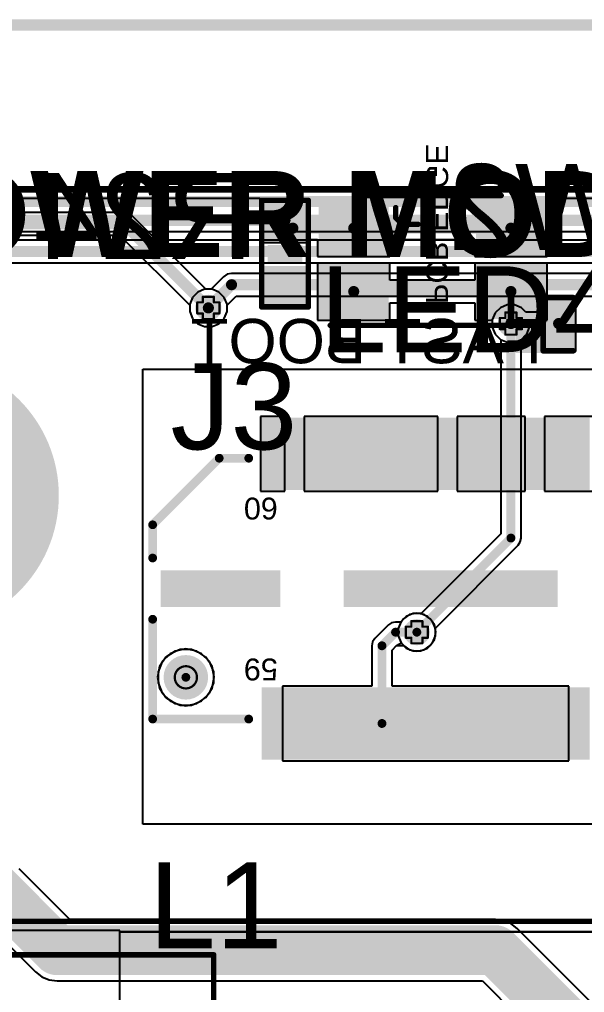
# Model space of a CAD drawing. Header units: inches. Extents: x -1 to 13, y -1.6 to 0.5.
# Drawn here: x 0.087 to 0.596, y -0.448 to 0.429 of the extents above; entities that cross this region are included whole.
import ezdxf

# ---------------------------------------------------------------- set-up
doc = ezdxf.new("R2010")
doc.units = ezdxf.units.IN
doc.header["$MEASUREMENT"] = 0
for name, color, linetype in [('Board_outline', 216, 'Continuous'), ('Bottom Layer', 5, 'Continuous'), ('Bottom Overlay', 54, 'Continuous'), ('Bottom Paste', 16, 'Continuous'), ('Bottom Solder', 6, 'Continuous'), ('Dimensions', 6, 'Continuous'), ('Drill Drawing', 1, 'Continuous'), ('Multi-Layer', 9, 'Continuous'), ('Pad Holes', 156, 'Continuous'), ('Top Glue Points', 56, 'Continuous'), ('Top Layer', 1, 'Continuous'), ('Top Overlay', 2, 'Continuous'), ('Top Paste', 8, 'Continuous'), ('Top Solder', 216, 'Continuous'), ('Via Holes', 16, 'Continuous')]:
    doc.layers.add(name, color=color, linetype=linetype)
doc.styles.add('Arial', font='', dxfattribs={"height": 0.2})
doc.styles.add('Arial_Bold', font='', dxfattribs={"height": 0.2})
doc.styles.get('Arial').set_extended_font_data('Arial')
doc.styles.get('Arial_Bold').set_extended_font_data('Arial', bold=True)

# ---------------------------------------------------------------- blocks, each defined once
blk = doc.blocks.new('SPACER_4')
at = {"layer": 'Bottom Layer'}
h = blk.add_hatch(color=5, dxfattribs=at)
edge = h.paths.add_edge_path()
edge.add_arc((0, 0), 0.11811, 0, 360)
at = {"layer": 'Bottom Solder'}
h = blk.add_hatch(color=6, dxfattribs=at)
edge = h.paths.add_edge_path()
edge.add_arc((0, 0), 0.12211, 0, 360)
at = {"layer": 'Multi-Layer'}
h = blk.add_hatch(color=9, dxfattribs=at)
edge = h.paths.add_edge_path()
edge.add_arc((0, 0), 0.11811, 0, 360)
at = {"layer": 'Pad Holes'}
h = blk.add_hatch(color=7, dxfattribs=at)
edge = h.paths.add_edge_path()
edge.add_arc((0, 0), 0.07283, 0, 360)
at = {"layer": 'Top Layer'}
h = blk.add_hatch(color=1, dxfattribs=at)
edge = h.paths.add_edge_path()
edge.add_arc((0, 0), 0.11811, 0, 360)
at = {"layer": 'Top Solder'}
h = blk.add_hatch(color=216, dxfattribs=at)
edge = h.paths.add_edge_path()
edge.add_arc((0, 0), 0.12211, 0, 360)
blk = doc.blocks.new('QTH_030_01_L_D_A_K_TR_8')
at = {"layer": 'Bottom Solder'}
h = blk.add_hatch(color=6, dxfattribs=at)
edge = h.paths.add_edge_path()
edge.add_arc((0.36378, 0.07992), 0.004, 0, 360)
at = {"layer": 'Pad Holes'}
h = blk.add_hatch(color=7, dxfattribs=at)
edge = h.paths.add_edge_path()
edge.add_arc((0.36378, 0.07992), 0.02008, 0, 360)
at = {"layer": 'Top Layer'}
for points in [[(0.00384, 0.15004), (0.01585, 0.15004), (0.01585, 0.09295), (0.00384, 0.09295)], [(0.02352, 0.15004), (0.03553, 0.15004), (0.03553, 0.09295), (0.02352, 0.09295)], [(0.04321, 0.15004), (0.05522, 0.15004), (0.05522, 0.09295), (0.04321, 0.09295)], [(0.06289, 0.15004), (0.0749, 0.15004), (0.0749, 0.09295), (0.06289, 0.09295)], [(0.08258, 0.15004), (0.09459, 0.15004), (0.09459, 0.09295), (0.08258, 0.09295)], [(0.10226, 0.15004), (0.11427, 0.15004), (0.11427, 0.09295), (0.10226, 0.09295)], [(0.12195, 0.15004), (0.13396, 0.15004), (0.13396, 0.09295), (0.12195, 0.09295)], [(0.14163, 0.15004), (0.15364, 0.15004), (0.15364, 0.09295), (0.14163, 0.09295)], [(0.16132, 0.15004), (0.17333, 0.15004), (0.17333, 0.09295), (0.16132, 0.09295)], [(0.181, 0.15004), (0.19301, 0.15004), (0.19301, 0.09295), (0.181, 0.09295)], [(0.20069, 0.15004), (0.2127, 0.15004), (0.2127, 0.09295), (0.20069, 0.09295)], [(0.22037, 0.15004), (0.23238, 0.15004), (0.23238, 0.09295), (0.22037, 0.09295)], [(0.24006, 0.15004), (0.25207, 0.15004), (0.25207, 0.09295), (0.24006, 0.09295)], [(0.25974, 0.15004), (0.27175, 0.15004), (0.27175, 0.09295), (0.25974, 0.09295)], [(0.27943, 0.15004), (0.29144, 0.15004), (0.29144, 0.09295), (0.27943, 0.09295)], [(0.03248, 0.0126), (0.21752, 0.0126), (0.21752, -0.0126), (0.03248, -0.0126)], [(0.28248, 0.0126), (0.38248, 0.0126), (0.38248, -0.0126), (0.28248, -0.0126)], [(0.00384, -0.09295), (0.01585, -0.09295), (0.01585, -0.15004), (0.00384, -0.15004)], [(0.02352, -0.09295), (0.03553, -0.09295), (0.03553, -0.15004), (0.02352, -0.15004)], [(0.04321, -0.09295), (0.05522, -0.09295), (0.05522, -0.15004), (0.04321, -0.15004)], [(0.06289, -0.09295), (0.0749, -0.09295), (0.0749, -0.15004), (0.06289, -0.15004)], [(0.08258, -0.09295), (0.09459, -0.09295), (0.09459, -0.15004), (0.08258, -0.15004)], [(0.10226, -0.09295), (0.11427, -0.09295), (0.11427, -0.15004), (0.10226, -0.15004)], [(0.12195, -0.09295), (0.13396, -0.09295), (0.13396, -0.15004), (0.12195, -0.15004)], [(0.14163, -0.09295), (0.15364, -0.09295), (0.15364, -0.15004), (0.14163, -0.15004)], [(0.16132, -0.09295), (0.17333, -0.09295), (0.17333, -0.15004), (0.16132, -0.15004)], [(0.181, -0.09295), (0.19301, -0.09295), (0.19301, -0.15004), (0.181, -0.15004)], [(0.20069, -0.09295), (0.2127, -0.09295), (0.2127, -0.15004), (0.20069, -0.15004)], [(0.22037, -0.09295), (0.23238, -0.09295), (0.23238, -0.15004), (0.22037, -0.15004)], [(0.24006, -0.09295), (0.25207, -0.09295), (0.25207, -0.15004), (0.24006, -0.15004)], [(0.25974, -0.09295), (0.27175, -0.09295), (0.27175, -0.15004), (0.25974, -0.15004)], [(0.27943, -0.09295), (0.29144, -0.09295), (0.29144, -0.15004), (0.27943, -0.15004)]]:
    blk.add_hatch(color=1, dxfattribs=at).paths.add_polyline_path(points)
at = {"layer": 'Top Paste'}
for points in [[(0.00384, 0.15004), (0.01585, 0.15004), (0.01585, 0.09295), (0.00384, 0.09295)], [(0.02352, 0.15004), (0.03553, 0.15004), (0.03553, 0.09295), (0.02352, 0.09295)], [(0.04321, 0.15004), (0.05522, 0.15004), (0.05522, 0.09295), (0.04321, 0.09295)], [(0.06289, 0.15004), (0.0749, 0.15004), (0.0749, 0.09295), (0.06289, 0.09295)], [(0.08258, 0.15004), (0.09459, 0.15004), (0.09459, 0.09295), (0.08258, 0.09295)], [(0.10226, 0.15004), (0.11427, 0.15004), (0.11427, 0.09295), (0.10226, 0.09295)], [(0.12195, 0.15004), (0.13396, 0.15004), (0.13396, 0.09295), (0.12195, 0.09295)], [(0.14163, 0.15004), (0.15364, 0.15004), (0.15364, 0.09295), (0.14163, 0.09295)], [(0.16132, 0.15004), (0.17333, 0.15004), (0.17333, 0.09295), (0.16132, 0.09295)], [(0.181, 0.15004), (0.19301, 0.15004), (0.19301, 0.09295), (0.181, 0.09295)], [(0.20069, 0.15004), (0.2127, 0.15004), (0.2127, 0.09295), (0.20069, 0.09295)], [(0.22037, 0.15004), (0.23238, 0.15004), (0.23238, 0.09295), (0.22037, 0.09295)], [(0.24006, 0.15004), (0.25207, 0.15004), (0.25207, 0.09295), (0.24006, 0.09295)], [(0.25974, 0.15004), (0.27175, 0.15004), (0.27175, 0.09295), (0.25974, 0.09295)], [(0.27943, 0.15004), (0.29144, 0.15004), (0.29144, 0.09295), (0.27943, 0.09295)], [(0.03248, 0.0126), (0.21752, 0.0126), (0.21752, -0.0126), (0.03248, -0.0126)], [(0.28248, 0.0126), (0.38248, 0.0126), (0.38248, -0.0126), (0.28248, -0.0126)], [(0.00384, -0.09295), (0.01585, -0.09295), (0.01585, -0.15004), (0.00384, -0.15004)], [(0.02352, -0.09295), (0.03553, -0.09295), (0.03553, -0.15004), (0.02352, -0.15004)], [(0.04321, -0.09295), (0.05522, -0.09295), (0.05522, -0.15004), (0.04321, -0.15004)], [(0.06289, -0.09295), (0.0749, -0.09295), (0.0749, -0.15004), (0.06289, -0.15004)], [(0.08258, -0.09295), (0.09459, -0.09295), (0.09459, -0.15004), (0.08258, -0.15004)], [(0.10226, -0.09295), (0.11427, -0.09295), (0.11427, -0.15004), (0.10226, -0.15004)], [(0.12195, -0.09295), (0.13396, -0.09295), (0.13396, -0.15004), (0.12195, -0.15004)], [(0.14163, -0.09295), (0.15364, -0.09295), (0.15364, -0.15004), (0.14163, -0.15004)], [(0.16132, -0.09295), (0.17333, -0.09295), (0.17333, -0.15004), (0.16132, -0.15004)], [(0.181, -0.09295), (0.19301, -0.09295), (0.19301, -0.15004), (0.181, -0.15004)], [(0.20069, -0.09295), (0.2127, -0.09295), (0.2127, -0.15004), (0.20069, -0.15004)], [(0.22037, -0.09295), (0.23238, -0.09295), (0.23238, -0.15004), (0.22037, -0.15004)], [(0.24006, -0.09295), (0.25207, -0.09295), (0.25207, -0.15004), (0.24006, -0.15004)], [(0.25974, -0.09295), (0.27175, -0.09295), (0.27175, -0.15004), (0.25974, -0.15004)], [(0.27943, -0.09295), (0.29144, -0.09295), (0.29144, -0.15004), (0.27943, -0.15004)]]:
    blk.add_hatch(color=8, dxfattribs=at).paths.add_polyline_path(points)
at = {"layer": 'Top Solder'}
for points in [[(-0.00016, 0.15404), (0.01985, 0.15404), (0.01985, 0.08895), (-0.00016, 0.08895)], [(0.01952, 0.15404), (0.03953, 0.15404), (0.03953, 0.08895), (0.01952, 0.08895)], [(0.03921, 0.15404), (0.05922, 0.15404), (0.05922, 0.08895), (0.03921, 0.08895)], [(0.05889, 0.15404), (0.0789, 0.15404), (0.0789, 0.08895), (0.05889, 0.08895)], [(0.07858, 0.15404), (0.09859, 0.15404), (0.09859, 0.08895), (0.07858, 0.08895)], [(0.09826, 0.15404), (0.11827, 0.15404), (0.11827, 0.08895), (0.09826, 0.08895)], [(0.11795, 0.15404), (0.13796, 0.15404), (0.13796, 0.08895), (0.11795, 0.08895)], [(0.13763, 0.15404), (0.15764, 0.15404), (0.15764, 0.08895), (0.13763, 0.08895)], [(0.15732, 0.15404), (0.17733, 0.15404), (0.17733, 0.08895), (0.15732, 0.08895)], [(0.177, 0.15404), (0.19701, 0.15404), (0.19701, 0.08895), (0.177, 0.08895)], [(0.19669, 0.15404), (0.2167, 0.15404), (0.2167, 0.08895), (0.19669, 0.08895)], [(0.21637, 0.15404), (0.23638, 0.15404), (0.23638, 0.08895), (0.21637, 0.08895)], [(0.23606, 0.15404), (0.25607, 0.15404), (0.25607, 0.08895), (0.23606, 0.08895)], [(0.25574, 0.15404), (0.27575, 0.15404), (0.27575, 0.08895), (0.25574, 0.08895)], [(0.27543, 0.15404), (0.29544, 0.15404), (0.29544, 0.08895), (0.27543, 0.08895)], [(0.02848, 0.0166), (0.22152, 0.0166), (0.22152, -0.0166), (0.02848, -0.0166)], [(0.27848, 0.0166), (0.38648, 0.0166), (0.38648, -0.0166), (0.27848, -0.0166)], [(-0.00016, -0.08895), (0.01985, -0.08895), (0.01985, -0.15404), (-0.00016, -0.15404)], [(0.01952, -0.08895), (0.03953, -0.08895), (0.03953, -0.15404), (0.01952, -0.15404)], [(0.03921, -0.08895), (0.05922, -0.08895), (0.05922, -0.15404), (0.03921, -0.15404)], [(0.05889, -0.08895), (0.0789, -0.08895), (0.0789, -0.15404), (0.05889, -0.15404)], [(0.07858, -0.08895), (0.09859, -0.08895), (0.09859, -0.15404), (0.07858, -0.15404)], [(0.09826, -0.08895), (0.11827, -0.08895), (0.11827, -0.15404), (0.09826, -0.15404)], [(0.11795, -0.08895), (0.13796, -0.08895), (0.13796, -0.15404), (0.11795, -0.15404)], [(0.13763, -0.08895), (0.15764, -0.08895), (0.15764, -0.15404), (0.13763, -0.15404)], [(0.15732, -0.08895), (0.17733, -0.08895), (0.17733, -0.15404), (0.15732, -0.15404)], [(0.177, -0.08895), (0.19701, -0.08895), (0.19701, -0.15404), (0.177, -0.15404)], [(0.19669, -0.08895), (0.2167, -0.08895), (0.2167, -0.15404), (0.19669, -0.15404)], [(0.21637, -0.08895), (0.23638, -0.08895), (0.23638, -0.15404), (0.21637, -0.15404)], [(0.23606, -0.08895), (0.25607, -0.08895), (0.25607, -0.15404), (0.23606, -0.15404)], [(0.25574, -0.08895), (0.27575, -0.08895), (0.27575, -0.15404), (0.25574, -0.15404)], [(0.27543, -0.08895), (0.29544, -0.08895), (0.29544, -0.15404), (0.27543, -0.15404)]]:
    blk.add_hatch(color=216, dxfattribs=at).paths.add_polyline_path(points)
h = blk.add_hatch(color=216, dxfattribs=at)
edge = h.paths.add_edge_path()
edge.add_arc((0.36378, 0.07992), 0.004, 0, 360)
at = {"layer": 'Top Overlay', "const_width": 0.00787}
for points in [[(0.3937, 0.11752), (0.30709, 0.11752)], [(0.3937, 0.11752), (0.3937, 0.02756)], [(0.3937, -0.02756), (0.3937, -0.05752)], [(0.3937, -0.05752), (0.3337, -0.11752)], [(0.3337, -0.11752), (0.30709, -0.11752)]]:
    blk.add_lwpolyline(points, dxfattribs=at)
at = {"layer": 'Top Overlay', "const_width": 0.00394}
for points in [[(0.30512, 0.11752, 1), (0.30906, 0.11752, 1)], [(0.39173, 0.11752, 1), (0.39567, 0.11752, 1)], [(0.39173, 0.11752, 1), (0.39567, 0.11752, 1)], [(0.39173, 0.02756, 1), (0.39567, 0.02756, 1)], [(0.39173, -0.02756, 1), (0.39567, -0.02756, 1)], [(0.39173, -0.05752, 1), (0.39567, -0.05752, 1)], [(0.39173, -0.05752, 1), (0.39567, -0.05752, 1)], [(0.30512, -0.11752, 1), (0.30906, -0.11752, 1)], [(0.33173, -0.11752, 1), (0.33567, -0.11752, 1)], [(0.33173, -0.11752, 1), (0.33567, -0.11752, 1)]]:
    blk.add_lwpolyline(points, format="xyb", close=True, dxfattribs=at)
at = {"layer": 'Top Overlay', "style": 'Arial'}
for s, p in [('59', (0.28087, 0.063)), ('60', (0.28087, -0.082))]:
    blk.add_text(s, height=0.019685, dxfattribs=at).set_placement(p)
blk = doc.blocks.new('BL_R8812AF1_B_11')
at = {"layer": 'Bottom Overlay', "const_width": 0.005}
blk.add_lwpolyline([(0.5315, -0.35039), (-0.5315, -0.35039)], dxfattribs=at)
blk = doc.blocks.new('HA72L_06301R5LFTR_13')
at = {"layer": 'Top Layer'}
for points in [[(-0.14567, 0.0689), (-0.07283, 0.0689), (-0.07283, -0.0689), (-0.14567, -0.0689)], [(0.07283, 0.0689), (0.14567, 0.0689), (0.14567, -0.0689), (0.07283, -0.0689)]]:
    blk.add_hatch(color=1, dxfattribs=at).paths.add_polyline_path(points)
at = {"layer": 'Top Paste'}
for points in [[(-0.14567, 0.0689), (-0.07283, 0.0689), (-0.07283, -0.0689), (-0.14567, -0.0689)], [(0.07283, 0.0689), (0.14567, 0.0689), (0.14567, -0.0689), (0.07283, -0.0689)]]:
    blk.add_hatch(color=8, dxfattribs=at).paths.add_polyline_path(points)
at = {"layer": 'Top Solder'}
for points in [[(-0.14967, 0.0729), (-0.06883, 0.0729), (-0.06883, -0.0729), (-0.14967, -0.0729)], [(0.06883, 0.0729), (0.14967, 0.0729), (0.14967, -0.0729), (0.06883, -0.0729)]]:
    blk.add_hatch(color=216, dxfattribs=at).paths.add_polyline_path(points)
at = {"layer": 'Top Overlay', "const_width": 0.005}
for points in [[(-0.12992, 0.08208), (-0.12992, 0.13176)], [(-0.12992, 0.13176), (0.12992, 0.13176)], [(0.12992, 0.08208), (0.12992, 0.13176)], [(-0.12992, -0.13176), (-0.12992, -0.08208)], [(0.12992, -0.13176), (0.12992, -0.08208)], [(-0.12992, -0.13176), (0.12992, -0.13176)]]:
    blk.add_lwpolyline(points, dxfattribs=at)
at = {"layer": 'Top Overlay', "const_width": 0.0025}
for points in [[(-0.13117, 0.13176, 1), (-0.12867, 0.13176, 1)], [(-0.13117, 0.13176, 1), (-0.12867, 0.13176, 1)], [(0.12867, 0.13176, 1), (0.13117, 0.13176, 1)], [(0.12867, 0.13176, 1), (0.13117, 0.13176, 1)], [(-0.13117, 0.08208, 1), (-0.12867, 0.08208, 1)], [(0.12867, 0.08208, 1), (0.13117, 0.08208, 1)], [(-0.13117, -0.08208, 1), (-0.12867, -0.08208, 1)], [(0.12867, -0.08208, 1), (0.13117, -0.08208, 1)], [(-0.13117, -0.13176, 1), (-0.12867, -0.13176, 1)], [(-0.13117, -0.13176, 1), (-0.12867, -0.13176, 1)], [(0.12867, -0.13176, 1), (0.13117, -0.13176, 1)], [(0.12867, -0.13176, 1), (0.13117, -0.13176, 1)]]:
    blk.add_lwpolyline(points, format="xyb", close=True, dxfattribs=at)
blk = doc.blocks.new('LED_0603_67')
at = {"layer": 'Top Layer'}
for points in [[(-0.03937, 0.01969), (-0.01969, 0.01969), (-0.01969, -0.01969), (-0.03937, -0.01969)], [(0.01969, 0.01969), (0.03937, 0.01969), (0.03937, -0.01969), (0.01969, -0.01969)]]:
    blk.add_hatch(color=1, dxfattribs=at).paths.add_polyline_path(points)
at = {"layer": 'Top Overlay'}
blk.add_hatch(color=2, dxfattribs=at).paths.add_polyline_path([(0.044, -0.026), (0.069, -0.026), (0.069, 0.026), (0.044, 0.026)])
at = {"layer": 'Top Paste'}
for points in [[(-0.03937, 0.01969), (-0.01969, 0.01969), (-0.01969, -0.01969), (-0.03937, -0.01969)], [(0.01969, 0.01969), (0.03937, 0.01969), (0.03937, -0.01969), (0.01969, -0.01969)]]:
    blk.add_hatch(color=8, dxfattribs=at).paths.add_polyline_path(points)
at = {"layer": 'Top Solder'}
for points in [[(-0.04337, 0.02369), (-0.01569, 0.02369), (-0.01569, -0.02369), (-0.04337, -0.02369)], [(0.01569, 0.02369), (0.04337, 0.02369), (0.04337, -0.02369), (0.01569, -0.02369)]]:
    blk.add_hatch(color=216, dxfattribs=at).paths.add_polyline_path(points)
at = {"layer": 'Top Overlay', "const_width": 0.005}
for points in [[(-0.017, 0.024), (-0.044, 0.024)], [(-0.044, 0.024), (-0.044, -0.024)], [(0.044, 0.024), (0.017, 0.024)], [(0.044, 0.024), (0.044, -0.024)], [(-0.017, -0.024), (-0.044, -0.024)], [(0.044, -0.024), (0.017, -0.024)]]:
    blk.add_lwpolyline(points, dxfattribs=at)
at = {"layer": 'Top Overlay', "const_width": 0.0025}
for points in [[(-0.04525, 0.024, 1), (-0.04275, 0.024, 1)], [(-0.04525, 0.024, 1), (-0.04275, 0.024, 1)], [(-0.01825, 0.024, 1), (-0.01575, 0.024, 1)], [(0.01575, 0.024, 1), (0.01825, 0.024, 1)], [(0.04275, 0.024, 1), (0.04525, 0.024, 1)], [(0.04275, 0.024, 1), (0.04525, 0.024, 1)], [(-0.04525, -0.024, 1), (-0.04275, -0.024, 1)], [(-0.04525, -0.024, 1), (-0.04275, -0.024, 1)], [(-0.01825, -0.024, 1), (-0.01575, -0.024, 1)], [(0.01575, -0.024, 1), (0.01825, -0.024, 1)], [(0.04275, -0.024, 1), (0.04525, -0.024, 1)], [(0.04275, -0.024, 1), (0.04525, -0.024, 1)]]:
    blk.add_lwpolyline(points, format="xyb", close=True, dxfattribs=at)
blk = doc.blocks.new('RES_0603_B_118')
at = {"layer": 'Bottom Layer'}
for points in [[(-0.045, -0.0175), (-0.045, 0.0175), (-0.015, 0.0175), (-0.015, -0.0175)], [(0.015, -0.0175), (0.015, 0.0175), (0.045, 0.0175), (0.045, -0.0175)]]:
    blk.add_hatch(color=5, dxfattribs=at).paths.add_polyline_path(points)
at = {"layer": 'Bottom Paste'}
for points in [[(-0.045, -0.0175), (-0.045, 0.0175), (-0.015, 0.0175), (-0.015, -0.0175)], [(0.015, -0.0175), (0.015, 0.0175), (0.045, 0.0175), (0.045, -0.0175)]]:
    blk.add_hatch(color=16, dxfattribs=at).paths.add_polyline_path(points)
at = {"layer": 'Bottom Solder'}
for points in [[(-0.049, -0.0215), (-0.049, 0.0215), (-0.011, 0.0215), (-0.011, -0.0215)], [(0.011, -0.0215), (0.011, 0.0215), (0.049, 0.0215), (0.049, -0.0215)]]:
    blk.add_hatch(color=6, dxfattribs=at).paths.add_polyline_path(points)
at = {"layer": 'Bottom Overlay', "const_width": 0.005}
for points in [[(-0.048, -0.021), (-0.048, 0.021)], [(0.048, 0.021), (-0.048, 0.021)], [(0.048, -0.021), (0.048, 0.021)], [(0.048, -0.021), (-0.048, -0.021)]]:
    blk.add_lwpolyline(points, dxfattribs=at)
at = {"layer": 'Bottom Overlay', "const_width": 0.0025}
for points in [[(-0.04925, 0.021, 1), (-0.04675, 0.021, 1)], [(-0.04925, 0.021, 1), (-0.04675, 0.021, 1)], [(0.04675, 0.021, 1), (0.04925, 0.021, 1)], [(0.04675, 0.021, 1), (0.04925, 0.021, 1)], [(-0.04925, -0.021, 1), (-0.04675, -0.021, 1)], [(-0.04925, -0.021, 1), (-0.04675, -0.021, 1)], [(0.04675, -0.021, 1), (0.04925, -0.021, 1)], [(0.04675, -0.021, 1), (0.04925, -0.021, 1)]]:
    blk.add_lwpolyline(points, format="xyb", close=True, dxfattribs=at)
blk = doc.blocks.new('EVQ_P7J01P_B_124')
at = {"layer": 'Bottom Layer'}
for points in [[(-0.09843, 0.04921), (-0.04331, 0.04921), (-0.04331, 0.00787), (-0.09843, 0.00787)], [(0.04331, 0.04921), (0.09843, 0.04921), (0.09843, 0.00787), (0.04331, 0.00787)], [(-0.09843, -0.00787), (-0.04331, -0.00787), (-0.04331, -0.04921), (-0.09843, -0.04921)], [(0.04331, -0.00787), (0.09843, -0.00787), (0.09843, -0.04921), (0.04331, -0.04921)]]:
    blk.add_hatch(color=5, dxfattribs=at).paths.add_polyline_path(points)
at = {"layer": 'Bottom Paste'}
for points in [[(-0.09843, 0.04921), (-0.04331, 0.04921), (-0.04331, 0.00787), (-0.09843, 0.00787)], [(0.04331, 0.04921), (0.09843, 0.04921), (0.09843, 0.00787), (0.04331, 0.00787)], [(-0.09843, -0.00787), (-0.04331, -0.00787), (-0.04331, -0.04921), (-0.09843, -0.04921)], [(0.04331, -0.00787), (0.09843, -0.00787), (0.09843, -0.04921), (0.04331, -0.04921)]]:
    blk.add_hatch(color=16, dxfattribs=at).paths.add_polyline_path(points)
at = {"layer": 'Bottom Solder'}
for points in [[(-0.10243, 0.05321), (-0.03931, 0.05321), (-0.03931, 0.00387), (-0.10243, 0.00387)], [(0.03931, 0.05321), (0.10243, 0.05321), (0.10243, 0.00387), (0.03931, 0.00387)], [(-0.10243, -0.00387), (-0.03931, -0.00387), (-0.03931, -0.05321), (-0.10243, -0.05321)], [(0.03931, -0.00387), (0.10243, -0.00387), (0.10243, -0.05321), (0.03931, -0.05321)]]:
    blk.add_hatch(color=6, dxfattribs=at).paths.add_polyline_path(points)
at = {"layer": 'Bottom Overlay', "const_width": 0.005}
for points in [[(-0.063, 0.058), (0.062, 0.058)], [(-0.033, 0.038), (-0.033, 0.047)], [(-0.033, 0.038), (-0.027, 0.032)], [(-0.027, 0.032), (-0.013, 0.032)], [(-0.092, -0.059), (0.091, -0.059)]]:
    blk.add_lwpolyline(points, dxfattribs=at)
at = {"layer": 'Bottom Overlay', "const_width": 0.0025}
for points in [[(-0.06425, 0.058, 1), (-0.06175, 0.058, 1)], [(0.06075, 0.058, 1), (0.06325, 0.058, 1)], [(-0.03425, 0.047, 1), (-0.03175, 0.047, 1)], [(-0.03425, 0.038, 1), (-0.03175, 0.038, 1)], [(-0.03425, 0.038, 1), (-0.03175, 0.038, 1)], [(-0.02825, 0.032, 1), (-0.02575, 0.032, 1)], [(-0.02825, 0.032, 1), (-0.02575, 0.032, 1)], [(-0.01425, 0.032, 1), (-0.01175, 0.032, 1)], [(-0.09325, -0.059, 1), (-0.09075, -0.059, 1)], [(0.08975, -0.059, 1), (0.09225, -0.059, 1)]]:
    blk.add_lwpolyline(points, format="xyb", close=True, dxfattribs=at)
at = {"layer": 'Bottom Overlay', "style": 'Arial', "text_generation_flag": 2}
blk.add_text('PCB EDGE', height=0.02, rotation=270, dxfattribs=at).set_placement((-0.00579, -0.04))

msp = doc.modelspace()

# ---------------------------------------------------------------- hatches: boundary and pattern name
at = {"layer": 'Bottom Layer'}
h = msp.add_hatch(color=5, dxfattribs=at)
edge = h.paths.add_edge_path()
edge.add_arc((0.25691, 0.16909), 0.01181, 0, 360)
h = msp.add_hatch(color=5, dxfattribs=at)
edge = h.paths.add_edge_path()
edge.add_arc((0.52967, 0.155), 0.01181, 0, 360)
h = msp.add_hatch(color=5, dxfattribs=at)
edge = h.paths.add_edge_path()
edge.add_arc((0.44485, -0.12311), 0.01181, 0, 360)
at = {"layer": 'Top Glue Points'}
msp.add_hatch(color=56, dxfattribs=at).paths.add_polyline_path([(0.31025, 0.21), (0.34175, 0.21), (0.34175, 0.22574), (0.31025, 0.22574)])
at = {"layer": 'Top Layer'}
h = msp.add_hatch(color=1, dxfattribs=at)
edge = h.paths.add_edge_path()
edge.add_arc((0.25691, 0.16909), 0.01181, 0, 360)
h = msp.add_hatch(color=1, dxfattribs=at)
edge = h.paths.add_edge_path()
edge.add_arc((0.52967, 0.155), 0.01181, 0, 360)
h = msp.add_hatch(color=1, dxfattribs=at)
edge = h.paths.add_edge_path()
edge.add_arc((0.44485, -0.12311), 0.01181, 0, 360)
at = {"layer": 'Via Holes'}
h = msp.add_hatch(color=7, dxfattribs=at)
edge = h.paths.add_edge_path()
edge.add_arc((0.25691, 0.16909), 0.00591, 0, 360)
h = msp.add_hatch(color=7, dxfattribs=at)
edge = h.paths.add_edge_path()
edge.add_arc((0.52967, 0.155), 0.00591, 0, 360)
h = msp.add_hatch(color=7, dxfattribs=at)
edge = h.paths.add_edge_path()
edge.add_arc((0.44485, -0.12311), 0.00591, 0, 360)

# ---------------------------------------------------------------- linework, layer by layer
at = {"layer": 'Board_outline', "const_width": 0.006}
msp.add_lwpolyline([(-0.65035, 0.27604), (2.89296, 0.27604)], dxfattribs=at)
at = {"layer": 'Bottom Layer'}
for p, q in [((-0.6521, 0.26801), (0.29851, 0.26801)), ((0.29851, 0.26801), (0.3035, 0.268)), ((0.3035, 0.268), (0.3035, 0.26301)), ((0.56222, 0.26301), (0.56665, 0.26801)), ((0.56665, 0.26801), (2.89296, 0.26801)), ((0.18113, 0.25507), (-0.40309, 0.25507)), ((0.18503, 0.25429), (0.18113, 0.25507)), ((0.18834, 0.25208), (0.18503, 0.25429)), ((0.3035, 0.26301), (0.3035, 0.228)), ((0.56222, 0.21528), (0.56222, 0.26301)), ((0.25452, 0.1859), (0.18834, 0.25208)), ((-0.39887, 0.23467), (0.17691, 0.23467)), ((0.17691, 0.23467), (0.2401, 0.17148)), ((0.3035, 0.228), (0.3485, 0.228)), ((0.3485, 0.228), (0.3485, 0.23075)), ((0.3485, 0.23075), (0.35537, 0.23075)), ((0.35537, 0.23075), (0.35537, 0.21528)), ((0.42049, 0.21528), (0.42049, 0.23075)), ((0.42049, 0.23075), (0.49711, 0.23075)), ((0.49711, 0.23075), (0.49711, 0.21528)), ((0.35537, 0.21528), (0.42049, 0.21528)), ((0.49711, 0.21528), (0.56222, 0.21528)), ((0.42049, 0.20953), (0.35537, 0.20953)), ((0.35537, 0.20953), (0.35537, 0.15819)), ((0.42049, 0.19405), (0.42049, 0.20953)), ((0.56222, 0.20953), (0.49711, 0.20953)), ((0.49711, 0.20953), (0.49711, 0.19405)), ((0.56222, 0.15819), (0.56222, 0.20953)), ((0.49711, 0.19405), (0.42049, 0.19405)), ((0.26025, 0.1859), (0.25452, 0.1859)), ((0.26643, 0.18334), (0.26025, 0.1859)), ((0.27116, 0.17861), (0.26643, 0.18334)), ((0.27372, 0.17243), (0.27116, 0.17861)), ((0.2401, 0.17148), (0.2401, 0.16575)), ((0.27372, 0.16575), (0.27372, 0.17243)), ((0.42049, 0.15819), (0.42049, 0.17366)), ((0.42049, 0.17366), (0.49711, 0.17366)), ((0.49711, 0.17366), (0.49711, 0.15819)), ((0.2401, 0.16575), (0.24266, 0.15957)), ((0.24266, 0.15957), (0.24739, 0.15484)), ((0.26643, 0.15484), (0.27116, 0.15957)), ((0.27116, 0.15957), (0.27372, 0.16575)), ((0.35537, 0.15819), (0.42049, 0.15819)), ((0.49711, 0.15819), (0.51285, 0.15819)), ((0.51285, 0.15819), (0.51285, 0.15166)), ((0.54648, 0.15166), (0.54648, 0.15819)), ((0.54648, 0.15819), (0.56222, 0.15819)), ((0.24739, 0.15484), (0.25357, 0.15228)), ((0.25357, 0.15228), (0.26025, 0.15228)), ((0.26025, 0.15228), (0.26643, 0.15484)), ((0.51285, 0.15166), (0.51541, 0.14548)), ((0.54392, 0.14548), (0.54648, 0.15166)), ((0.51541, 0.14548), (0.52014, 0.14075)), ((0.52014, 0.14075), (0.52049, 0.14061)), ((0.52049, 0.14061), (0.52049, -0.03449)), ((0.53884, 0.14061), (0.53919, 0.14075)), ((0.53884, -0.03829), (0.53884, 0.14061)), ((0.53919, 0.14075), (0.54392, 0.14548)), ((0.52049, -0.03449), (0.44854, -0.10644)), ((0.53615, -0.04478), (0.53814, -0.0418)), ((0.53814, -0.0418), (0.53884, -0.03829)), ((0.46152, -0.11942), (0.53615, -0.04478)), ((0.4306, -0.11358), (0.42804, -0.11976)), ((0.43533, -0.10885), (0.4306, -0.11358)), ((0.44151, -0.1063), (0.43533, -0.10885)), ((0.4482, -0.1063), (0.44151, -0.1063)), ((0.44854, -0.10644), (0.4482, -0.1063)), ((0.42804, -0.11976), (0.42804, -0.12645)), ((0.46166, -0.11976), (0.46152, -0.11942)), ((0.46166, -0.12645), (0.46166, -0.11976)), ((0.42804, -0.12645), (0.4306, -0.13263)), ((0.4591, -0.13263), (0.46166, -0.12645)), ((0.23163, -0.1387), (0.22241, -0.14252)), ((0.24161, -0.1387), (0.23163, -0.1387)), ((0.25083, -0.14252), (0.24161, -0.1387)), ((0.4306, -0.13263), (0.43533, -0.13736)), ((0.43533, -0.13736), (0.44151, -0.13992)), ((0.44151, -0.13992), (0.4482, -0.13992)), ((0.4482, -0.13992), (0.45437, -0.13736)), ((0.45437, -0.13736), (0.4591, -0.13263)), ((0.22241, -0.14252), (0.21536, -0.14958)), ((0.25788, -0.14958), (0.25083, -0.14252)), ((0.21536, -0.14958), (0.21154, -0.15879)), ((0.2617, -0.15879), (0.25788, -0.14958)), ((0.21154, -0.15879), (0.21154, -0.16877)), ((0.2617, -0.16877), (0.2617, -0.15879)), ((0.21154, -0.16877), (0.21536, -0.17799)), ((0.25788, -0.17799), (0.2617, -0.16877)), ((0.21536, -0.17799), (0.22241, -0.18504)), ((0.25083, -0.18504), (0.25788, -0.17799)), ((0.22241, -0.18504), (0.23163, -0.18886)), ((0.23163, -0.18886), (0.24161, -0.18886)), ((0.24161, -0.18886), (0.25083, -0.18504)), ((0.177, -0.392), (-0.01933, -0.392)), ((0.177, -0.392), (-0.01933, -0.392)), ((0.177, -0.627), (0.177, -0.392)), ((0.177, -0.393), (0.177, -0.392)), ((0.177, -1.071), (0.177, -0.393)), ((0.177, -0.393), (0.983, -0.393)), ((0.61479, -0.393), (0.177, -0.393))]:
    msp.add_line(p, q, dxfattribs=at)
for points, const_width in [([(-0.40309, 0.24487), (0.18113, 0.24487)], 0.01), ([(0.18113, 0.24487), (0.25691, 0.16909)], 0.01), ([(0.326, 0.248), (0.33306, 0.24094)], 0.01), ([(0.33306, 0.24094), (0.38793, 0.24094)], 0.01), ([(0.38793, 0.24094), (0.52967, 0.24094)], 0.01), ([(0.38793, 0.18386), (0.52967, 0.18386)], 0.01), ([(0.52967, 0.155), (0.52967, 0.18386)], 0.006), ([(0.52967, -0.03829), (0.52967, 0.155)], 0.008), ([(0.44485, -0.12311), (0.52967, -0.03829)], 0.008)]:
    msp.add_lwpolyline(points, dxfattribs=dict(at, const_width=const_width))
for points, const_width in [([(0.17863, 0.24487, 1), (0.18363, 0.24487, 1)], 0.005), ([(0.17863, 0.24487, 1), (0.18363, 0.24487, 1)], 0.005), ([(0.3235, 0.248, 1), (0.3285, 0.248, 1)], 0.005), ([(0.33056, 0.24094, 1), (0.33556, 0.24094, 1)], 0.005), ([(0.33056, 0.24094, 1), (0.33556, 0.24094, 1)], 0.005), ([(0.38543, 0.24094, 1), (0.39043, 0.24094, 1)], 0.005), ([(0.38543, 0.24094, 1), (0.39043, 0.24094, 1)], 0.005), ([(0.52717, 0.24094, 1), (0.53217, 0.24094, 1)], 0.005), ([(0.38543, 0.18386, 1), (0.39043, 0.18386, 1)], 0.005), ([(0.52717, 0.18386, 1), (0.53217, 0.18386, 1)], 0.005), ([(0.52817, 0.18386, 1), (0.53117, 0.18386, 1)], 0.003), ([(0.25441, 0.16909, 1), (0.25941, 0.16909, 1)], 0.005), ([(0.52767, 0.155, 1), (0.53167, 0.155, 1)], 0.004), ([(0.52817, 0.155, 1), (0.53117, 0.155, 1)], 0.003), ([(0.52767, -0.03829, 1), (0.53167, -0.03829, 1)], 0.004), ([(0.52767, -0.03829, 1), (0.53167, -0.03829, 1)], 0.004), ([(0.44285, -0.12311, 1), (0.44685, -0.12311, 1)], 0.004)]:
    msp.add_lwpolyline(points, format="xyb", close=True, dxfattribs=dict(at, const_width=const_width))
at = {"layer": 'Dimensions', "const_width": 0.01}
msp.add_lwpolyline([(-0.70699, 0.424), (0.81939, 0.424)], dxfattribs=at)
at = {"layer": 'Drill Drawing', "const_width": 0.002}
for points in [[(0.25191, 0.17409), (0.25191, 0.17909)], [(0.25191, 0.17909), (0.26191, 0.17909)], [(0.26191, 0.17409), (0.26191, 0.17909)], [(0.24691, 0.16409), (0.24691, 0.17409)], [(0.24691, 0.17409), (0.25191, 0.17409)], [(0.26191, 0.17409), (0.26691, 0.17409)], [(0.26691, 0.16409), (0.26691, 0.17409)], [(0.24691, 0.16409), (0.25191, 0.16409)], [(0.25191, 0.15909), (0.25191, 0.16409)], [(0.25191, 0.15909), (0.26191, 0.15909)], [(0.26191, 0.16409), (0.26691, 0.16409)], [(0.26191, 0.15909), (0.26191, 0.16409)], [(0.51967, 0.15), (0.51967, 0.16)], [(0.51967, 0.16), (0.52467, 0.16)], [(0.52467, 0.16), (0.52467, 0.165)], [(0.52467, 0.165), (0.53467, 0.165)], [(0.53467, 0.16), (0.53467, 0.165)], [(0.53467, 0.16), (0.53967, 0.16)], [(0.53967, 0.15), (0.53967, 0.16)], [(0.51967, 0.15), (0.52467, 0.15)], [(0.52467, 0.145), (0.52467, 0.15)], [(0.53467, 0.15), (0.53967, 0.15)], [(0.53467, 0.145), (0.53467, 0.15)], [(0.52467, 0.145), (0.53467, 0.145)], [(0.43985, -0.11811), (0.43985, -0.11311)], [(0.43985, -0.11311), (0.44985, -0.11311)], [(0.44985, -0.11811), (0.44985, -0.11311)], [(0.43485, -0.12811), (0.43485, -0.11811)], [(0.43485, -0.11811), (0.43985, -0.11811)], [(0.44985, -0.11811), (0.45485, -0.11811)], [(0.45485, -0.12811), (0.45485, -0.11811)], [(0.43485, -0.12811), (0.43985, -0.12811)], [(0.43985, -0.13311), (0.43985, -0.12811)], [(0.44985, -0.12811), (0.45485, -0.12811)], [(0.44985, -0.13311), (0.44985, -0.12811)], [(0.43985, -0.13311), (0.44985, -0.13311)]]:
    msp.add_lwpolyline(points, dxfattribs=at)
at = {"layer": 'Drill Drawing'}
for points, const_width in [([(0.25141, 0.17909, 1), (0.25241, 0.17909, 1)], 0.001), ([(0.25141, 0.17909, 1), (0.25241, 0.17909, 1)], 0.001), ([(0.26141, 0.17909, 1), (0.26241, 0.17909, 1)], 0.001), ([(0.26141, 0.17909, 1), (0.26241, 0.17909, 1)], 0.001), ([(0.24641, 0.17409, 1), (0.24741, 0.17409, 1)], 0.001), ([(0.24641, 0.17409, 1), (0.24741, 0.17409, 1)], 0.001), ([(0.25141, 0.17409, 1), (0.25241, 0.17409, 1)], 0.001), ([(0.25141, 0.17409, 1), (0.25241, 0.17409, 1)], 0.001), ([(0.26141, 0.17409, 1), (0.26241, 0.17409, 1)], 0.001), ([(0.26141, 0.17409, 1), (0.26241, 0.17409, 1)], 0.001), ([(0.26641, 0.17409, 1), (0.26741, 0.17409, 1)], 0.001), ([(0.26641, 0.17409, 1), (0.26741, 0.17409, 1)], 0.001), ([(0.24641, 0.16409, 1), (0.24741, 0.16409, 1)], 0.001), ([(0.24641, 0.16409, 1), (0.24741, 0.16409, 1)], 0.001), ([(0.25141, 0.16409, 1), (0.25241, 0.16409, 1)], 0.001), ([(0.25141, 0.16409, 1), (0.25241, 0.16409, 1)], 0.001), ([(0.25141, 0.15909, 1), (0.25241, 0.15909, 1)], 0.001), ([(0.25141, 0.15909, 1), (0.25241, 0.15909, 1)], 0.001), ([(0.26141, 0.16409, 1), (0.26241, 0.16409, 1)], 0.001), ([(0.26141, 0.16409, 1), (0.26241, 0.16409, 1)], 0.001), ([(0.26141, 0.15909, 1), (0.26241, 0.15909, 1)], 0.001), ([(0.26141, 0.15909, 1), (0.26241, 0.15909, 1)], 0.001), ([(0.26641, 0.16409, 1), (0.26741, 0.16409, 1)], 0.001), ([(0.26641, 0.16409, 1), (0.26741, 0.16409, 1)], 0.001), ([(0.51917, 0.16, 1), (0.52017, 0.16, 1)], 0.001), ([(0.51917, 0.16, 1), (0.52017, 0.16, 1)], 0.001), ([(0.52417, 0.165, 1), (0.52517, 0.165, 1)], 0.001), ([(0.52417, 0.165, 1), (0.52517, 0.165, 1)], 0.001), ([(0.52417, 0.16, 1), (0.52517, 0.16, 1)], 0.001), ([(0.52417, 0.16, 1), (0.52517, 0.16, 1)], 0.001), ([(0.53417, 0.165, 1), (0.53517, 0.165, 1)], 0.001), ([(0.53417, 0.165, 1), (0.53517, 0.165, 1)], 0.001), ([(0.53417, 0.16, 1), (0.53517, 0.16, 1)], 0.001), ([(0.53417, 0.16, 1), (0.53517, 0.16, 1)], 0.001), ([(0.53917, 0.16, 1), (0.54017, 0.16, 1)], 0.001), ([(0.53917, 0.16, 1), (0.54017, 0.16, 1)], 0.001), ([(0.51917, 0.15, 1), (0.52017, 0.15, 1)], 0.001), ([(0.51917, 0.15, 1), (0.52017, 0.15, 1)], 0.001), ([(0.52417, 0.15, 1), (0.52517, 0.15, 1)], 0.001), ([(0.52417, 0.15, 1), (0.52517, 0.15, 1)], 0.001), ([(0.53417, 0.15, 1), (0.53517, 0.15, 1)], 0.001), ([(0.53417, 0.15, 1), (0.53517, 0.15, 1)], 0.001), ([(0.53917, 0.15, 1), (0.54017, 0.15, 1)], 0.001), ([(0.53917, 0.15, 1), (0.54017, 0.15, 1)], 0.001), ([(0.52417, 0.145, 1), (0.52517, 0.145, 1)], 0.001), ([(0.52417, 0.145, 1), (0.52517, 0.145, 1)], 0.001), ([(0.53417, 0.145, 1), (0.53517, 0.145, 1)], 0.001), ([(0.53417, 0.145, 1), (0.53517, 0.145, 1)], 0.001), ([(0.43935, -0.11311, 1), (0.44035, -0.11311, 1)], 0.001), ([(0.43935, -0.11311, 1), (0.44035, -0.11311, 1)], 0.001), ([(0.44935, -0.11311, 1), (0.45035, -0.11311, 1)], 0.001), ([(0.44935, -0.11311, 1), (0.45035, -0.11311, 1)], 0.001), ([(0.43435, -0.11811, 1), (0.43535, -0.11811, 1)], 0.001), ([(0.43435, -0.11811, 1), (0.43535, -0.11811, 1)], 0.001), ([(0.43935, -0.11811, 1), (0.44035, -0.11811, 1)], 0.001), ([(0.43935, -0.11811, 1), (0.44035, -0.11811, 1)], 0.001), ([(0.44935, -0.11811, 1), (0.45035, -0.11811, 1)], 0.001), ([(0.44935, -0.11811, 1), (0.45035, -0.11811, 1)], 0.001), ([(0.45435, -0.11811, 1), (0.45535, -0.11811, 1)], 0.001), ([(0.45435, -0.11811, 1), (0.45535, -0.11811, 1)], 0.001), ([(0.43435, -0.12811, 1), (0.43535, -0.12811, 1)], 0.001), ([(0.43435, -0.12811, 1), (0.43535, -0.12811, 1)], 0.001), ([(0.43935, -0.12811, 1), (0.44035, -0.12811, 1)], 0.001), ([(0.43935, -0.12811, 1), (0.44035, -0.12811, 1)], 0.001), ([(0.44935, -0.12811, 1), (0.45035, -0.12811, 1)], 0.001), ([(0.44935, -0.12811, 1), (0.45035, -0.12811, 1)], 0.001), ([(0.45435, -0.12811, 1), (0.45535, -0.12811, 1)], 0.001), ([(0.45435, -0.12811, 1), (0.45535, -0.12811, 1)], 0.001), ([(0.43935, -0.13311, 1), (0.44035, -0.13311, 1)], 0.001), ([(0.43935, -0.13311, 1), (0.44035, -0.13311, 1)], 0.001), ([(0.44935, -0.13311, 1), (0.45035, -0.13311, 1)], 0.001), ([(0.44935, -0.13311, 1), (0.45035, -0.13311, 1)], 0.001), ([(0.24662, -0.16378, 1), (0.22662, -0.16378, 1)], 0.002), ([(0.22612, -0.16378, 1), (0.22712, -0.16378, 1)], 0.001), ([(0.24612, -0.16378, 1), (0.24712, -0.16378, 1)], 0.001)]:
    msp.add_lwpolyline(points, format="xyb", close=True, dxfattribs=dict(at, const_width=const_width))
at = {"layer": 'Top Layer'}
for p, q in [((-0.12743, 0.2378), (0.92005, 0.2378)), ((0.92011, 0.2302), (-0.1277, 0.2302)), ((-0.13478, 0.2098), (0.92142, 0.2098)), ((0.27061, 0.19721), (0.2593, 0.1859)), ((0.27392, 0.19942), (0.27061, 0.19721)), ((0.27782, 0.2002), (0.27392, 0.19942)), ((0.92582, 0.2002), (0.27782, 0.2002)), ((0.25357, 0.1859), (0.24739, 0.18334)), ((0.2593, 0.1859), (0.25357, 0.1859)), ((0.24266, 0.17861), (0.2401, 0.17243)), ((0.24739, 0.18334), (0.24266, 0.17861)), ((0.27372, 0.17148), (0.28204, 0.1798)), ((0.28204, 0.1798), (0.55373, 0.1798)), ((0.55373, 0.1798), (0.55843, 0.17907)), ((0.55843, 0.17907), (0.55843, 0.1748)), ((0.58811, 0.1297), (0.58812, 0.17907)), ((0.58812, 0.17907), (0.59281, 0.1798)), ((0.59281, 0.1798), (0.61279, 0.1798)), ((0.2401, 0.17243), (0.2401, 0.16575)), ((0.27372, 0.16575), (0.27372, 0.17148)), ((0.52014, 0.16925), (0.51541, 0.16452)), ((0.52632, 0.17181), (0.52014, 0.16925)), ((0.53301, 0.17181), (0.52632, 0.17181)), ((0.53919, 0.16925), (0.53301, 0.17181)), ((0.54324, 0.1652), (0.53919, 0.16925)), ((0.55843, 0.1748), (0.55843, 0.1652)), ((0.2401, 0.16575), (0.24266, 0.15957)), ((0.24266, 0.15957), (0.24739, 0.15484)), ((0.26643, 0.15484), (0.27116, 0.15957)), ((0.27116, 0.15957), (0.27372, 0.16575)), ((0.51541, 0.16452), (0.51285, 0.15834)), ((0.51285, 0.15834), (0.51285, 0.15166)), ((0.55843, 0.1652), (0.54324, 0.1652)), ((0.24739, 0.15484), (0.25357, 0.15228)), ((0.25357, 0.15228), (0.26025, 0.15228)), ((0.26025, 0.15228), (0.26643, 0.15484)), ((0.51285, 0.15166), (0.51541, 0.14548)), ((0.51541, 0.14548), (0.52014, 0.14075)), ((0.52014, 0.14075), (0.52632, 0.13819)), ((0.53301, 0.13819), (0.53919, 0.14075)), ((0.53919, 0.14075), (0.54324, 0.1448)), ((0.54324, 0.1448), (0.55843, 0.1448)), ((0.55843, 0.1448), (0.55843, 0.1297)), ((0.52632, 0.13819), (0.53301, 0.13819)), ((0.55843, 0.1297), (0.58811, 0.1297)), ((0.19787, -0.29611), (0.19787, 0.11389)), ((0.19787, 0.11389), (1.00787, 0.11389)), ((0.32597, 0.07118), (0.30396, 0.07118)), ((0.30396, 0.07118), (0.30396, 0.00409)), ((0.32597, 0.07118), (0.30396, 0.07118)), ((0.30396, 0.07118), (0.30396, 0.00409)), ((0.32597, 0.00409), (0.32597, 0.07118)), ((0.32597, 0.00409), (0.32597, 0.07118)), ((0.46377, 0.07118), (0.34333, 0.07118)), ((0.34333, 0.07118), (0.34333, 0.00409)), ((0.46377, 0.07118), (0.34333, 0.07118)), ((0.34333, 0.07118), (0.34333, 0.00409)), ((0.46377, 0.00409), (0.46377, 0.07118)), ((0.46377, 0.00409), (0.46377, 0.07118)), ((0.54251, 0.07118), (0.48113, 0.07118)), ((0.48113, 0.07118), (0.48113, 0.00409)), ((0.54251, 0.07118), (0.48113, 0.07118)), ((0.48113, 0.07118), (0.48113, 0.00409)), ((0.54251, 0.00409), (0.54251, 0.07118)), ((0.54251, 0.00409), (0.54251, 0.07118)), ((0.71967, 0.07118), (0.55987, 0.07118)), ((0.55987, 0.07118), (0.55987, 0.00409)), ((0.71967, 0.07118), (0.55987, 0.07118)), ((0.55987, 0.07118), (0.55987, 0.00409)), ((0.30396, 0.00409), (0.32597, 0.00409)), ((0.30396, 0.00409), (0.32597, 0.00409)), ((0.34333, 0.00409), (0.46377, 0.00409)), ((0.34333, 0.00409), (0.46377, 0.00409)), ((0.48113, 0.00409), (0.54251, 0.00409)), ((0.48113, 0.00409), (0.54251, 0.00409)), ((0.55987, 0.00409), (0.71967, 0.00409)), ((0.55987, 0.00409), (0.71967, 0.00409)), ((0.42565, -0.11393), (0.42214, -0.11463)), ((0.42565, -0.11393), (0.42214, -0.11463)), ((0.43046, -0.11393), (0.42565, -0.11393)), ((0.43077, -0.11393), (0.42565, -0.11393)), ((0.4306, -0.11358), (0.43046, -0.11393)), ((0.43533, -0.10885), (0.4306, -0.11358)), ((0.43273, -0.11099), (0.43077, -0.11393)), ((0.43829, -0.10727), (0.43273, -0.11099)), ((0.44151, -0.1063), (0.43533, -0.10885)), ((0.44485, -0.10597), (0.43829, -0.10727)), ((0.4482, -0.1063), (0.44151, -0.1063)), ((0.45141, -0.10727), (0.44485, -0.10597)), ((0.45437, -0.10885), (0.4482, -0.1063)), ((0.45697, -0.11099), (0.45141, -0.10727)), ((0.4591, -0.11358), (0.45437, -0.10885)), ((0.46069, -0.11655), (0.45697, -0.11099)), ((0.46166, -0.11976), (0.4591, -0.11358)), ((0.41916, -0.11662), (0.40691, -0.12887)), ((0.41916, -0.11662), (0.40691, -0.12887)), ((0.42214, -0.11463), (0.41916, -0.11662)), ((0.42214, -0.11463), (0.41916, -0.11662)), ((0.46199, -0.12311), (0.46069, -0.11655)), ((0.46166, -0.12645), (0.46166, -0.11976)), ((0.40691, -0.12887), (0.40492, -0.13184)), ((0.40691, -0.12887), (0.40492, -0.13184)), ((0.45697, -0.13523), (0.46069, -0.12967)), ((0.4591, -0.13263), (0.46166, -0.12645)), ((0.46069, -0.12967), (0.46199, -0.12311)), ((0.22684, -0.14016), (0.21854, -0.1457)), ((0.23163, -0.1387), (0.22241, -0.14252)), ((0.23662, -0.13821), (0.22684, -0.14016)), ((0.24161, -0.1387), (0.23163, -0.1387)), ((0.24641, -0.14016), (0.23662, -0.13821)), ((0.25083, -0.14252), (0.24161, -0.1387)), ((0.2547, -0.1457), (0.24641, -0.14016)), ((0.40492, -0.13184), (0.40423, -0.13536)), ((0.40492, -0.13184), (0.40423, -0.13536)), ((0.40423, -0.13536), (0.40423, -0.17181)), ((0.40423, -0.13536), (0.40423, -0.17181)), ((0.42258, -0.13916), (0.42663, -0.1351)), ((0.42258, -0.13916), (0.42659, -0.13515)), ((0.42258, -0.17181), (0.42258, -0.13916)), ((0.42258, -0.17181), (0.42258, -0.13916)), ((0.42659, -0.13515), (0.4306, -0.13263)), ((0.42663, -0.1351), (0.43273, -0.13523)), ((0.4306, -0.13263), (0.43533, -0.13736)), ((0.43273, -0.13523), (0.43829, -0.13894)), ((0.43533, -0.13736), (0.44151, -0.13992)), ((0.43829, -0.13894), (0.44485, -0.14025)), ((0.44151, -0.13992), (0.4482, -0.13992)), ((0.44485, -0.14025), (0.45141, -0.13894)), ((0.4482, -0.13992), (0.45437, -0.13736)), ((0.45141, -0.13894), (0.45697, -0.13523)), ((0.45437, -0.13736), (0.4591, -0.13263)), ((0.21854, -0.1457), (0.213, -0.154)), ((0.22241, -0.14252), (0.21536, -0.14958)), ((0.25788, -0.14958), (0.25083, -0.14252)), ((0.26024, -0.154), (0.2547, -0.1457)), ((0.213, -0.154), (0.21105, -0.16378)), ((0.21536, -0.14958), (0.21154, -0.15879)), ((0.2617, -0.15879), (0.25788, -0.14958)), ((0.26219, -0.16378), (0.26024, -0.154)), ((0.21105, -0.16378), (0.213, -0.17357)), ((0.21154, -0.15879), (0.21154, -0.16877)), ((0.26024, -0.17357), (0.26219, -0.16378)), ((0.2617, -0.16877), (0.2617, -0.15879)), ((0.21154, -0.16877), (0.21536, -0.17799)), ((0.213, -0.17357), (0.21854, -0.18186)), ((0.2547, -0.18186), (0.26024, -0.17357)), ((0.25788, -0.17799), (0.2617, -0.16877)), ((0.40423, -0.17181), (0.32365, -0.17181)), ((0.32365, -0.17181), (0.32365, -0.2389)), ((0.40423, -0.17181), (0.32365, -0.17181)), ((0.32365, -0.17181), (0.32365, -0.2389)), ((0.58188, -0.17181), (0.42258, -0.17181)), ((0.58188, -0.17181), (0.42258, -0.17181)), ((0.58188, -0.2389), (0.58188, -0.17181)), ((0.58188, -0.2389), (0.58188, -0.17181)), ((0.21536, -0.17799), (0.22241, -0.18504)), ((0.21854, -0.18186), (0.22684, -0.1874)), ((0.24641, -0.1874), (0.2547, -0.18186)), ((0.25083, -0.18504), (0.25788, -0.17799)), ((0.22241, -0.18504), (0.23163, -0.18886)), ((0.22684, -0.1874), (0.23662, -0.18935)), ((0.23163, -0.18886), (0.24161, -0.18886)), ((0.23662, -0.18935), (0.24641, -0.1874)), ((0.24161, -0.18886), (0.25083, -0.18504)), ((0.32365, -0.2389), (0.58188, -0.2389)), ((0.32365, -0.2389), (0.58188, -0.2389)), ((0.75576, -0.29611), (0.19787, -0.29611)), ((0.13213, -0.3819), (0.08644, -0.33622)), ((0.03909, -0.36732), (0.10103, -0.42925)), ((0.51564, -0.3819), (0.13213, -0.3819)), ((0.52282, -0.38285), (0.51564, -0.3819)), ((0.52951, -0.38562), (0.52282, -0.38285)), ((0.53525, -0.39003), (0.52951, -0.38562)), ((0.61061, -0.46539), (0.53525, -0.39003)), ((0.10103, -0.42925), (0.10677, -0.43366)), ((0.10677, -0.43366), (0.11346, -0.43643)), ((0.11346, -0.43643), (0.12064, -0.43738)), ((0.12064, -0.43738), (0.50415, -0.43738)), ((0.50415, -0.43738), (0.56326, -0.49649))]:
    msp.add_line(p, q, dxfattribs=at)
for points, const_width in [([(-0.39175, 0.265), (1.90369, 0.265)], 0.01), ([(-0.13221, 0.248), (0.965, 0.248)], 0.01), ([(-0.139, 0.22), (0.935, 0.22)], 0.01), ([(0.25691, 0.16909), (0.27782, 0.19)], 0.01), ([(0.27782, 0.19), (1.05, 0.19)], 0.01), ([(0.52967, 0.155), (0.57266, 0.155)], 0.01), ([(0.57266, 0.155), (0.57327, 0.15439)], 0.005), ([(0.4134, -0.13536), (0.42565, -0.12311)], 0.008), ([(0.42565, -0.12311), (0.44485, -0.12311)], 0.008), ([(0.4134, -0.20536), (0.4134, -0.13536)], 0.008), ([(0.05871, -0.34771), (0.12064, -0.40964)], 0.045), ([(0.12064, -0.40964), (0.51564, -0.40964)], 0.045), ([(0.51564, -0.40964), (0.591, -0.485)], 0.045)]:
    msp.add_lwpolyline(points, dxfattribs=dict(at, const_width=const_width))
for points, const_width in [([(0.27532, 0.19, 1), (0.28032, 0.19, 1)], 0.005), ([(0.27532, 0.19, 1), (0.28032, 0.19, 1)], 0.005), ([(0.25441, 0.16909, 1), (0.25941, 0.16909, 1)], 0.005), ([(0.52717, 0.155, 1), (0.53217, 0.155, 1)], 0.005), ([(0.57016, 0.155, 1), (0.57516, 0.155, 1)], 0.005), ([(0.57141, 0.155, 1), (0.57391, 0.155, 1)], 0.0025), ([(0.57202, 0.15439, 1), (0.57452, 0.15439, 1)], 0.0025), ([(0.42365, -0.12311, 1), (0.42765, -0.12311, 1)], 0.004), ([(0.42365, -0.12311, 1), (0.42765, -0.12311, 1)], 0.004), ([(0.44285, -0.12311, 1), (0.44685, -0.12311, 1)], 0.004), ([(0.4114, -0.13536, 1), (0.4154, -0.13536, 1)], 0.004), ([(0.4114, -0.13536, 1), (0.4154, -0.13536, 1)], 0.004), ([(0.4114, -0.20536, 1), (0.4154, -0.20536, 1)], 0.004), ([(0.10939, -0.40964, 1), (0.13189, -0.40964, 1)], 0.0225), ([(0.10939, -0.40964, 1), (0.13189, -0.40964, 1)], 0.0225), ([(0.50439, -0.40964, 1), (0.52689, -0.40964, 1)], 0.0225), ([(0.50439, -0.40964, 1), (0.52689, -0.40964, 1)], 0.0225)]:
    msp.add_lwpolyline(points, format="xyb", close=True, dxfattribs=dict(at, const_width=const_width))

# ---------------------------------------------------------------- block references
for name, p in [('EVQ_P7J01P_B_124', (0.4588, 0.2124)), ('SPACER_4', (0, 0)), ('HA72L_06301R5LFTR_13', (0.13181, -0.54559))]:
    msp.add_blockref(name, p)
for name, p, rotation in [('RES_0603_B_118', (0.326, 0.218), 270), ('LED_0603_67', (0.6028, 0.15439), 180), ('QTH_030_01_L_D_A_K_TR_8', (0.6004, -0.08386), 180), ('BL_R8812AF1_B_11', (0.50235, -0.734), 180)]:
    msp.add_blockref(name, p, dxfattribs=dict(rotation=rotation))

# ---------------------------------------------------------------- texts
at = {"layer": 'Bottom Overlay', "style": 'Arial', "text_generation_flag": 2}
for s, p in [('SW2', (0.70774, 0.22117)), ('R24', (0.29719, 0.21305))]:
    msp.add_text(s, height=0.0775, dxfattribs=at).set_placement(p)
msp.add_text('FAST BOOT', height=0.04, rotation=360, dxfattribs=at).set_placement((0.55751, 0.11919))
at = {"layer": 'Top Overlay', "style": 'Arial_Bold'}
msp.add_text('POWER MODULE V.7.0.0', height=0.0774803, rotation=360, dxfattribs=at).set_placement((-0.06, 0.215))
at = {"layer": 'Top Overlay', "style": 'Arial'}
for s, height, p in [('LED4', 0.0775, (0.35748, 0.12917)), ('J3', 0.0775, (0.2227, 0.04165)), ('L1', 0.07748, (0.20333, -0.40795))]:
    msp.add_text(s, height=height, dxfattribs=at).set_placement(p)

doc.saveas('drawing.dxf')
